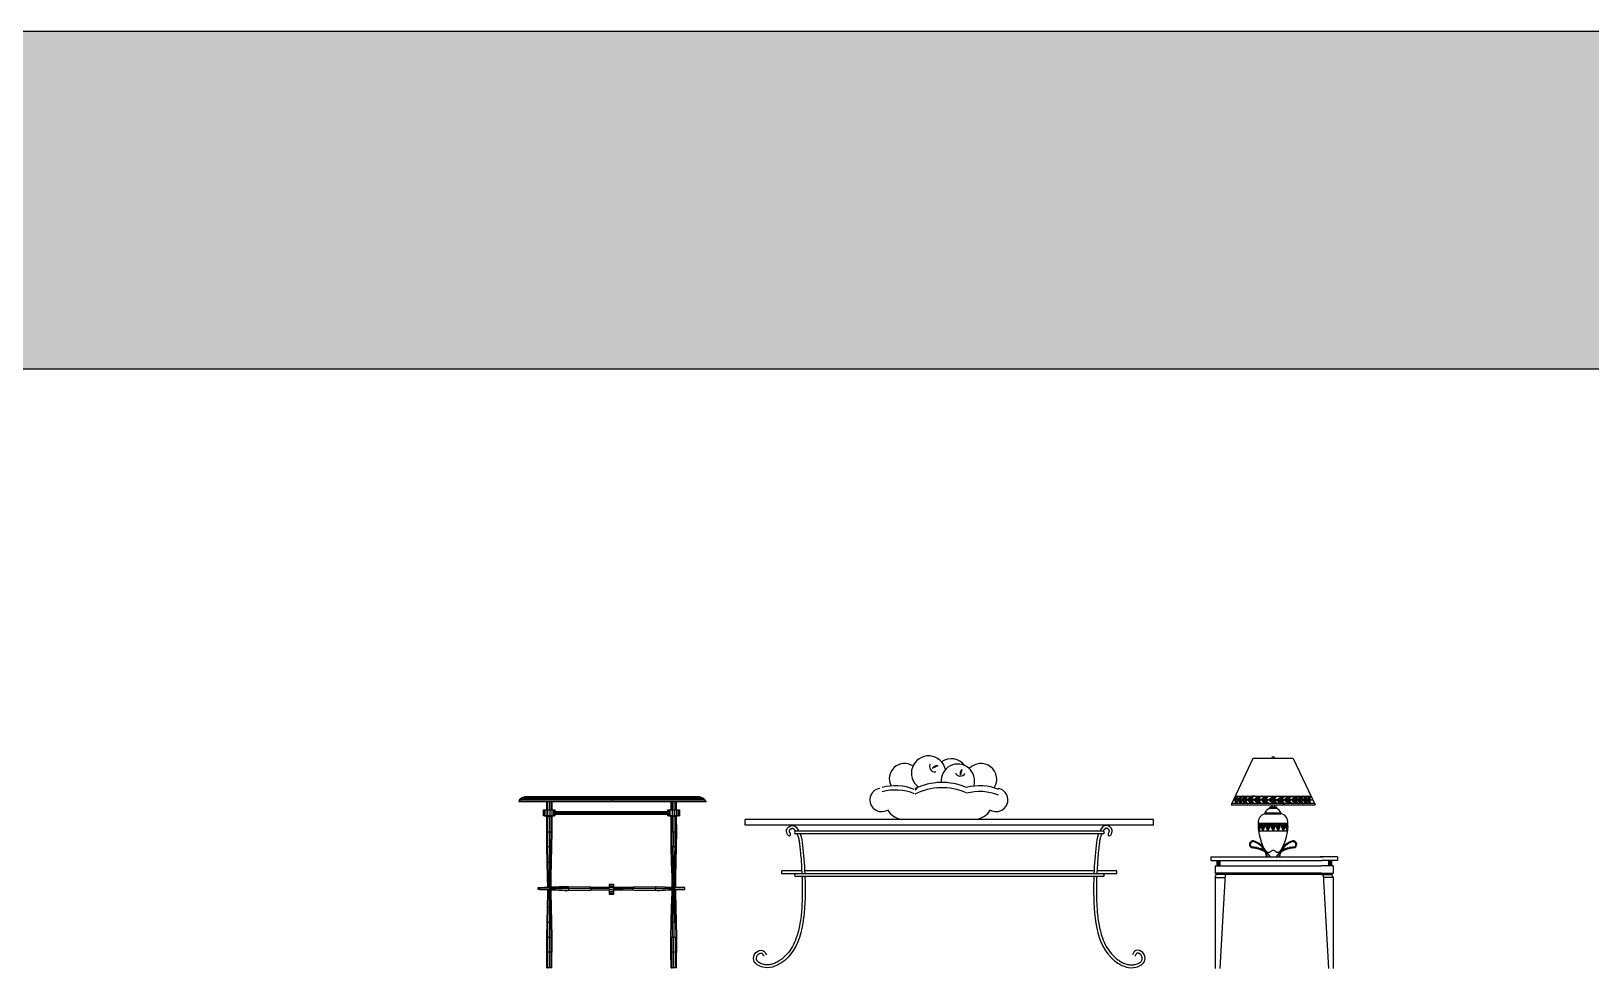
# Model space of a CAD drawing. Header units: millimetres. Extents: x 51491 to 87084, y 5379 to 33460.
# Drawn here: x 74741 to 80211, y 30172 to 33460 of the extents above; entities that cross this region are included whole.
import ezdxf

# ---------------------------------------------------------------- set-up
doc = ezdxf.new("R2010")
doc.units = ezdxf.units.MM
doc.layers.add('www.cad-blocks.net', color=7, linetype='Continuous')
doc.styles.get("Standard").update_dxf_attribs({"font": 'arial.ttf'})

# ---------------------------------------------------------------- blocks, each defined once
blk = doc.blocks.new('A$C54AA597D')
for p, q in [((2575, 736.3), (2498.5, 574.5)), ((2716.1, 736.3), (2575, 736.3)), ((2716.1, 736.3), (2792.6, 574.5)), ((10.4, 599), (23.3, 602.9)), ((23.3, 602.9), (10.4, 599)), ((23.3, 602.9), (327.8, 602.9)), ((23.3, 602.9), (327.8, 602.9)), ((327.8, 602.9), (632.3, 602.9)), ((327.8, 602.9), (632.3, 602.9)), ((327.8, 602.9), (327.8, 599)), ((632.3, 602.9), (645.3, 599)), ((632.3, 602.9), (645.3, 599)), ((2510.4, 591.5), (2521.7, 604.4)), ((2512.7, 604.5), (2778.5, 604.5)), ((2522, 592.1), (2536.5, 604.4)), ((2536.5, 592), (2555.8, 604.3)), ((2555.6, 593), (2578.2, 605.2)), ((2578.5, 592.2), (2604.2, 604.5)), ((2603.6, 592.2), (2629.3, 604.5)), ((2631.4, 591.6), (2659.3, 604.5)), ((2659.4, 591.1), (2685.1, 603.4)), ((2684.3, 592.2), (2710, 604.5)), ((2710.4, 592), (2733, 604.3)), ((2731.5, 592), (2750.9, 604.3)), ((2751.2, 592.3), (2765.7, 604.6)), ((2766.3, 591.2), (2777.6, 604.1)), ((1.3, 588.7), (0, 586.1)), ((0, 586.1), (327.8, 586.1)), ((0, 586.1), (1.3, 584.8)), ((1.3, 588.7), (5.2, 593.8)), ((5.2, 593.8), (1.3, 588.7)), ((1.3, 588.7), (327.8, 588.7)), ((5.2, 593.8), (10.4, 599)), ((10.4, 599), (5.2, 593.8)), ((5.2, 593.8), (327.8, 593.8)), ((10.4, 599), (327.8, 599)), ((86.8, 535.5), (86.8, 556.3)), ((86.8, 556.3), (89.4, 556.3)), ((86.8, 556.3), (89.4, 556.3)), ((89.4, 556.3), (89.4, 535.5)), ((89.4, 556.3), (94.6, 556.3)), ((89.4, 556.3), (94.6, 556.3)), ((94.6, 556.3), (94.6, 535.5)), ((94.6, 556.3), (101.1, 556.3)), ((94.6, 556.3), (101.1, 556.3)), ((98.5, 556.3), (98.5, 586.1)), ((101.1, 586.1), (101.1, 556.3)), ((101.1, 556.3), (101.1, 535.5)), ((101.1, 556.3), (108.8, 556.3)), ((101.1, 556.3), (108.8, 556.3)), ((107.5, 586.1), (107.5, 556.3)), ((108.8, 556.3), (108.8, 535.5)), ((108.8, 556.3), (116.6, 556.3)), ((108.8, 556.3), (116.6, 556.3)), ((114, 586.1), (114, 556.3)), ((116.6, 586.1), (116.6, 556.3)), ((116.6, 556.3), (116.6, 535.5)), ((116.6, 556.3), (121.8, 556.3)), ((116.6, 556.3), (121.8, 556.3)), ((121.8, 556.3), (121.8, 535.5)), ((121.8, 556.3), (125.7, 556.3)), ((121.8, 556.3), (125.7, 556.3)), ((125.7, 556.3), (127, 556.3)), ((125.7, 556.3), (127, 556.3)), ((125.7, 556.3), (125.7, 535.5)), ((125.7, 549.8), (523.5, 549.8)), ((127, 556.3), (127, 551.1)), ((127, 551.1), (523.5, 551.1)), ((327.8, 599), (645.3, 599)), ((327.8, 599), (327.8, 593.8)), ((327.8, 593.8), (651.8, 593.8)), ((327.8, 593.8), (327.8, 588.7)), ((327.8, 588.7), (654.3, 588.7)), ((327.8, 588.7), (327.8, 586.1)), ((327.8, 586.1), (656.9, 586.1)), ((523.5, 556.3), (526.1, 556.3)), ((523.5, 556.3), (526.1, 556.3)), ((523.5, 549.8), (523.5, 556.3)), ((526.1, 556.3), (526.1, 535.5)), ((526.1, 556.3), (530, 556.3)), ((526.1, 556.3), (530, 556.3)), ((530, 556.3), (530, 535.5)), ((530, 556.3), (537.7, 556.3)), ((530, 556.3), (537.7, 556.3)), ((535.1, 556.3), (535.1, 584.8)), ((537.7, 584.8), (537.7, 556.3)), ((537.7, 556.3), (537.7, 535.5)), ((537.7, 556.3), (545.5, 556.3)), ((537.7, 556.3), (545.5, 556.3)), ((544.2, 584.8), (544.2, 556.3)), ((545.5, 556.3), (552, 556.3)), ((545.5, 556.3), (552, 556.3)), ((545.5, 556.3), (545.5, 535.5)), ((549.4, 584.8), (549.4, 556.3)), ((552, 584.8), (552, 556.3)), ((552, 556.3), (552, 535.5)), ((552, 556.3), (558.5, 556.3)), ((552, 556.3), (558.5, 556.3)), ((558.5, 556.3), (558.5, 535.5)), ((558.5, 556.3), (562.4, 556.3)), ((558.5, 556.3), (562.4, 556.3)), ((562.4, 556.3), (562.4, 535.5)), ((562.4, 556.3), (563.6, 556.3)), ((562.4, 556.3), (563.6, 556.3)), ((563.6, 556.3), (563.6, 535.5)), ((645.3, 599), (651.8, 593.8)), ((645.3, 599), (651.8, 593.8)), ((651.8, 593.8), (654.3, 588.7)), ((651.8, 593.8), (654.3, 588.7)), ((654.3, 588.7), (656.9, 586.1)), ((654.3, 588.7), (656.9, 586.1)), ((656.9, 586.1), (655.6, 584.8)), ((2498.5, 574.5), (2792.6, 574.5)), ((2500.8, 579.5), (2790.3, 579.5)), ((2509.5, 592), (2784.4, 592)), ((2510.4, 592.3), (2521.7, 579.4)), ((2510.4, 591.9), (2521.7, 591.9)), ((2522.6, 591.5), (2536.5, 579.4)), ((2537, 591.4), (2555.8, 579.3)), ((2556.2, 592.4), (2578.2, 580.2)), ((2579, 591.6), (2604.2, 579.5)), ((2604.2, 591.6), (2629.3, 579.5)), ((2632.1, 591.9), (2659.3, 579.5)), ((2633.7, 566.8), (2657.5, 566.8)), ((2633.7, 566.8), (2633.7, 562.6)), ((2633.7, 562.6), (2657.5, 562.6)), ((2640.6, 574.5), (2640.6, 566.8)), ((2650.6, 574.5), (2650.6, 566.8)), ((2657.5, 566.8), (2657.5, 562.6)), ((2659.9, 590.5), (2685.1, 578.4)), ((2684.9, 591.6), (2710, 579.5)), ((2711, 591.4), (2733, 579.3)), ((2732.1, 591.4), (2750.9, 579.3)), ((2751.8, 591.7), (2765.7, 579.6)), ((2766.3, 592), (2777.6, 579.1)), ((2766.3, 591.6), (2777.6, 591.6)), ((89.4, 535.5), (86.8, 535.5)), ((89.4, 535.5), (86.8, 535.5)), ((94.6, 535.5), (89.4, 535.5)), ((89.4, 535.5), (94.6, 535.5)), ((101.1, 535.5), (94.6, 535.5)), ((94.6, 535.5), (101.1, 535.5)), ((98.5, 532.9), (98.5, 535.5)), ((98.5, 479.8), (98.5, 532.9)), ((98.5, 532.9), (101.1, 532.9)), ((108.8, 535.5), (101.1, 535.5)), ((101.1, 535.5), (108.8, 535.5)), ((101.1, 535.5), (101.1, 532.9)), ((101.1, 532.9), (101.1, 479.8)), ((101.1, 532.9), (107.5, 532.9)), ((107.5, 535.5), (107.5, 532.9)), ((107.5, 532.9), (107.5, 479.8)), ((114, 532.9), (107.5, 532.9)), ((116.6, 535.5), (108.8, 535.5)), ((108.8, 535.5), (116.6, 535.5)), ((114, 535.5), (114, 532.9)), ((114, 532.9), (114, 479.8)), ((116.6, 532.9), (114, 532.9)), ((121.8, 535.5), (116.6, 535.5)), ((116.6, 535.5), (121.8, 535.5)), ((116.6, 535.5), (116.6, 532.9)), ((116.6, 532.9), (116.6, 479.8)), ((125.7, 535.5), (121.8, 535.5)), ((125.7, 535.5), (121.8, 535.5)), ((127, 535.5), (125.7, 535.5)), ((125.7, 535.5), (127, 535.5)), ((524.8, 543.3), (127, 543.3)), ((523.5, 540.7), (127, 540.7)), ((127, 540.7), (127, 535.5)), ((523.5, 535.5), (523.5, 543.3)), ((526.1, 535.5), (523.5, 535.5)), ((526.1, 535.5), (523.5, 535.5)), ((530, 535.5), (526.1, 535.5)), ((526.1, 535.5), (530, 535.5)), ((537.7, 535.5), (530, 535.5)), ((530, 535.5), (537.7, 535.5)), ((535.1, 532.9), (535.1, 535.5)), ((535.1, 479.8), (535.1, 532.9)), ((535.1, 479.8), (535.1, 532.9)), ((535.1, 532.9), (537.7, 532.9)), ((545.5, 535.5), (537.7, 535.5)), ((537.7, 535.5), (545.5, 535.5)), ((537.7, 535.5), (537.7, 532.9)), ((537.7, 532.9), (537.7, 479.8)), ((544.2, 532.9), (537.7, 532.9)), ((544.2, 535.5), (544.2, 532.9)), ((544.2, 532.9), (544.2, 479.8)), ((549.4, 532.9), (544.2, 532.9)), ((552, 535.5), (545.5, 535.5)), ((545.5, 535.5), (552, 535.5)), ((549.4, 535.5), (549.4, 532.9)), ((552, 532.9), (549.4, 532.9)), ((549.4, 532.9), (549.4, 479.8)), ((558.5, 535.5), (552, 535.5)), ((552, 535.5), (558.5, 535.5)), ((552, 535.5), (552, 532.9)), ((552, 532.9), (553.3, 479.8)), ((562.4, 535.5), (558.5, 535.5)), ((562.4, 535.5), (558.5, 535.5)), ((563.6, 535.5), (562.4, 535.5)), ((562.4, 535.5), (563.6, 535.5)), ((2225.9, 522.4), (794.7, 522.4)), ((794.7, 502.4), (794.7, 522.4)), ((2225.9, 502.4), (794.7, 502.4)), ((2225.9, 502.4), (2225.8, 522.4)), ((2593.4, 510.2), (2697.7, 510.2)), ((2604.4, 510.2), (2595.4, 483)), ((2597.8, 510.2), (2595.4, 483)), ((2602.8, 510.2), (2609.6, 483)), ((2618.6, 510.2), (2609.6, 483)), ((2616.5, 546.6), (2673.2, 546.6)), ((2616.5, 546.6), (2616.5, 542.6)), ((2616.5, 542.6), (2673.2, 542.6)), ((2618.6, 510.2), (2627.6, 483)), ((2636.6, 510.2), (2627.6, 483)), ((2636.6, 510.2), (2645.6, 483)), ((2654.6, 510.2), (2645.6, 483)), ((2654.6, 510.2), (2663.6, 483)), ((2672.6, 510.2), (2663.6, 483)), ((2672.6, 510.2), (2681.5, 483)), ((2673.2, 546.6), (2673.2, 542.6)), ((2688.3, 510.2), (2681.5, 483)), ((2686.7, 510.2), (2695.7, 483)), ((2693.4, 510.2), (2695.7, 483)), ((98.5, 426.7), (98.5, 479.8)), ((98.5, 479.8), (101.1, 479.8)), ((101.1, 426.7), (101.1, 479.8)), ((101.1, 479.8), (107.5, 479.8)), ((107.5, 426.7), (107.5, 479.8)), ((107.5, 479.8), (114, 479.8)), ((112.7, 426.7), (114, 479.8)), ((114, 479.8), (116.6, 479.8)), ((116.6, 479.8), (115.3, 426.7)), ((535.1, 479.8), (535.1, 426.7)), ((535.1, 426.7), (535.1, 479.8)), ((535.1, 479.8), (537.7, 479.8)), ((537.7, 426.7), (537.7, 479.8)), ((537.7, 479.8), (544.2, 479.8)), ((544.2, 426.7), (544.2, 479.8)), ((544.2, 479.8), (549.4, 479.8)), ((549.4, 479.8), (553.3, 479.8)), ((549.4, 426.7), (549.4, 479.8)), ((553.3, 479.8), (552, 426.7)), ((2048.9, 482.4), (971.7, 482.4)), ((2048.9, 472.4), (971.7, 472.4)), ((2594.7, 483), (2696.4, 483)), ((101.1, 426.7), (98.5, 426.7)), ((99.8, 373.6), (98.5, 426.7)), ((107.5, 426.7), (101.1, 426.7)), ((101.1, 426.7), (102.4, 373.6)), ((112.7, 426.7), (107.5, 426.7)), ((107.5, 426.7), (107.5, 373.6)), ((112.7, 426.7), (115.3, 426.7)), ((112.7, 426.7), (112.7, 373.6)), ((115.3, 426.7), (114, 373.6)), ((537.7, 426.7), (535.1, 426.7)), ((536.4, 373.6), (535.1, 426.7)), ((544.2, 426.7), (537.7, 426.7)), ((537.7, 426.7), (539, 373.6)), ((549.4, 426.7), (544.2, 426.7)), ((544.2, 426.7), (544.2, 373.6)), ((549.4, 426.7), (548.1, 373.6)), ((549.4, 426.7), (552, 426.7)), ((552, 426.7), (550.7, 373.6)), ((2427.1, 391.3), (2821.2, 391.3)), ((2427.1, 391.3), (2427.1, 379.3)), ((2619.2, 412.9), (2634.9, 392.3)), ((2871.3, 391.3), (2810.1, 391.3)), ((2871.3, 391.3), (2871.3, 379.3)), ((99.8, 373.6), (102.4, 373.6)), ((101.1, 321.7), (99.8, 373.6)), ((102.4, 373.6), (107.5, 373.6)), ((103.7, 321.7), (102.4, 373.6)), ((107.5, 373.6), (112.7, 373.6)), ((107.5, 321.7), (107.5, 373.6)), ((111.4, 321.7), (112.7, 373.6)), ((112.7, 373.6), (114, 373.6)), ((114, 373.6), (112.7, 321.7)), ((536.4, 373.6), (539, 373.6)), ((537.7, 321.7), (536.4, 373.6)), ((539, 373.6), (544.2, 373.6)), ((539, 321.7), (539, 373.6)), ((544.2, 373.6), (548.1, 373.6)), ((544.2, 321.7), (544.2, 373.6)), ((548.1, 321.7), (548.1, 373.6)), ((548.1, 373.6), (550.7, 373.6)), ((550.7, 373.6), (549.4, 321.7)), ((992.5, 342.4), (923, 342.4)), ((923, 332.4), (923, 342.4)), ((2097.6, 332.4), (923, 332.4)), ((2017.8, 342.4), (1002.8, 342.4)), ((2097.6, 342.4), (2028.1, 342.4)), ((2097.6, 332.4), (2097.6, 342.4)), ((2427.1, 379.3), (2816.1, 379.3)), ((2442.6, 360.4), (2815.6, 360.4)), ((2442.6, 360.4), (2442.6, 334.9)), ((2815.6, 334.9), (2442.6, 334.9)), ((2442.6, 334.9), (2446.5, 330.4)), ((2442.6, 319.2), (2446.5, 330.4)), ((2815.6, 330.4), (2446.5, 330.4)), ((2448.5, 379.3), (2448.5, 360.4)), ((2450, 379.3), (2450, 360.4)), ((2453.4, 379.3), (2453.4, 360.4)), ((2456.9, 379.3), (2456.9, 360.4)), ((2477.1, 330.4), (2458.3, 0)), ((2458.5, 379.3), (2458.5, 360.4)), ((2871.3, 379.3), (2815.2, 379.3)), ((2855.9, 360.4), (2815.7, 360.4)), ((2815.7, 334.9), (2855.9, 334.9)), ((2815.7, 330.4), (2852, 330.4)), ((2821.4, 330.4), (2840.1, 0)), ((2839.9, 379.3), (2839.9, 360.4)), ((2841.5, 379.3), (2841.5, 360.4)), ((2845.1, 379.3), (2845.1, 360.4)), ((2848.4, 379.3), (2848.4, 360.4)), ((2849.9, 379.3), (2849.9, 360.4)), ((2855.9, 334.9), (2852, 330.4)), ((2855.9, 319.2), (2852, 330.4)), ((2855.9, 360.4), (2855.9, 334.9)), ((68.7, 280.3), (68.7, 284.2)), ((68.7, 284.2), (80.3, 284.2)), ((73.9, 280.3), (68.7, 280.3)), ((68.7, 277.7), (68.7, 280.3)), ((102.4, 275.1), (68.7, 277.7)), ((73.9, 284.2), (73.9, 280.3)), ((73.9, 284.2), (90.7, 284.2)), ((73.9, 277.7), (73.9, 280.3)), ((73.9, 277.7), (102.4, 277.7)), ((90.7, 277.7), (73.9, 277.7)), ((107.5, 284.2), (90.7, 284.2)), ((90.7, 284.2), (107.5, 284.2)), ((107.5, 275.1), (90.7, 277.7)), ((107.5, 277.7), (90.7, 277.7)), ((103.7, 321.7), (101.1, 321.7)), ((102.4, 284.2), (101.1, 321.7)), ((102.4, 267.3), (102.4, 277.7)), ((107.5, 321.7), (103.7, 321.7)), ((103.7, 321.7), (103.7, 284.2)), ((103.7, 277.7), (103.7, 267.3)), ((111.4, 321.7), (107.5, 321.7)), ((107.5, 321.7), (107.5, 284.2)), ((107.5, 284.2), (174.9, 286.8)), ((107.5, 284.2), (107.5, 280.3)), ((107.5, 280.3), (107.5, 277.7)), ((176.2, 280.3), (107.5, 280.3)), ((174.9, 273.8), (107.5, 277.7)), ((107.5, 275.1), (107.5, 267.3)), ((111.4, 321.7), (112.7, 321.7)), ((111.4, 321.7), (111.4, 284.2)), ((111.4, 275.1), (111.4, 267.3)), ((112.7, 321.7), (112.7, 284.2)), ((169.7, 288), (112.7, 285.5)), ((112.7, 275.1), (112.7, 267.3)), ((169.7, 272.5), (112.7, 275.1)), ((145.1, 286.8), (165.9, 288)), ((165.9, 288), (168.4, 288)), ((174.9, 286.8), (169.7, 288)), ((169.7, 288), (248.8, 286.8)), ((174.9, 273.8), (169.7, 272.5)), ((248.8, 273.8), (169.7, 272.5)), ((176.2, 280.3), (174.9, 286.8)), ((252.7, 285.5), (174.9, 286.8)), ((174.9, 273.8), (176.2, 280.3)), ((252.7, 275.1), (174.9, 273.8)), ((255.3, 280.3), (176.2, 280.3)), ((252.7, 285.5), (248.8, 286.8)), ((248.8, 286.8), (318.8, 285.5)), ((248.8, 273.8), (252.7, 275.1)), ((318.8, 275.1), (248.8, 273.8)), ((255.3, 280.3), (252.7, 285.5)), ((318.8, 284.2), (252.7, 285.5)), ((252.7, 275.1), (255.3, 280.3)), ((318.8, 275.1), (252.7, 275.1)), ((318.8, 280.3), (255.3, 280.3)), ((318.8, 295.8), (333, 295.8)), ((318.8, 294.5), (318.8, 295.8)), ((318.8, 294.5), (318.8, 295.8)), ((318.8, 294.5), (318.8, 289.3)), ((318.8, 289.3), (318.8, 294.5)), ((333, 294.5), (318.8, 294.5)), ((318.8, 289.3), (318.8, 285.5)), ((318.8, 285.5), (318.8, 289.3)), ((333, 289.3), (318.8, 289.3)), ((333, 284.2), (318.8, 284.2)), ((333, 277.7), (318.8, 277.7)), ((318.8, 269.9), (318.8, 277.7)), ((318.8, 269.9), (318.8, 277.7)), ((333, 295.8), (333, 294.5)), ((333, 295.8), (333, 294.5)), ((333, 294.5), (333, 289.3)), ((333, 294.5), (333, 289.3)), ((333, 289.3), (333, 284.2)), ((333, 289.3), (333, 284.2)), ((333, 285.5), (405.6, 286.8)), ((401.7, 285.5), (333, 284.2)), ((333, 284.2), (333, 280.3)), ((333, 284.2), (333, 280.3)), ((400.4, 280.3), (333, 280.3)), ((333, 280.3), (333, 277.7)), ((333, 280.3), (333, 277.7)), ((401.7, 275.1), (333, 277.7)), ((333, 277.7), (333, 269.9)), ((333, 277.7), (333, 269.9)), ((405.6, 273.8), (333, 275.1)), ((333, 273.8), (333, 275.1)), ((333, 273.8), (333, 275.1)), ((333, 272.5), (333, 273.8)), ((333, 273.8), (333, 272.5)), ((400.4, 280.3), (401.7, 285.5)), ((401.7, 275.1), (400.4, 280.3)), ((479.4, 280.3), (400.4, 280.3)), ((401.7, 285.5), (405.6, 286.8)), ((480.7, 286.8), (401.7, 285.5)), ((405.6, 273.8), (401.7, 275.1)), ((480.7, 273.8), (401.7, 275.1)), ((405.6, 286.8), (485.9, 288)), ((485.9, 272.5), (405.6, 273.8)), ((479.4, 280.3), (480.7, 286.8)), ((480.7, 273.8), (479.4, 280.3)), ((548.1, 280.3), (479.4, 280.3)), ((480.7, 286.8), (485.9, 288)), ((548.1, 284.2), (480.7, 286.8)), ((548.1, 277.7), (480.7, 273.8)), ((485.9, 272.5), (480.7, 273.8)), ((485.9, 288), (487.2, 288)), ((485.9, 288), (537.7, 285.5)), ((537.7, 275.1), (485.9, 272.5)), ((539, 321.7), (537.7, 321.7)), ((537.7, 285.5), (537.7, 321.7)), ((537.7, 267.3), (537.7, 277.7)), ((544.2, 321.7), (539, 321.7)), ((539, 321.7), (540.3, 285.5)), ((540.3, 277.7), (540.3, 267.3)), ((548.1, 321.7), (544.2, 321.7)), ((544.2, 321.7), (544.2, 285.5)), ((544.2, 277.7), (544.2, 267.3)), ((546.8, 277.7), (546.8, 267.3)), ((548.1, 321.7), (549.4, 321.7)), ((548.1, 321.7), (548.1, 285.5)), ((548.1, 285.5), (564.9, 284.2)), ((548.1, 280.3), (548.1, 284.2)), ((548.1, 284.2), (564.9, 284.2)), ((548.1, 277.7), (548.1, 280.3)), ((548.1, 277.7), (564.9, 277.7)), ((549.4, 321.7), (549.4, 284.2)), ((583.1, 284.2), (549.4, 285.5)), ((549.4, 284.2), (581.8, 284.2)), ((564.9, 277.7), (549.4, 275.1)), ((549.4, 275.1), (549.4, 267.3)), ((581.8, 284.2), (564.9, 284.2)), ((564.9, 277.7), (581.8, 277.7)), ((583.1, 277.7), (580.5, 277.7)), ((581.8, 284.2), (581.8, 280.3)), ((583.1, 280.3), (581.8, 280.3)), ((581.8, 280.3), (581.8, 277.7)), ((583.1, 280.3), (583.1, 284.2)), ((583.1, 277.7), (583.1, 280.3)), ((2048.9, 322.4), (971.7, 322.4)), ((2442.6, 319.2), (2442.6, 0)), ((2442.6, 319.2), (2474.8, 319.2)), ((2855.9, 319.2), (2823.7, 319.2)), ((2855.9, 319.2), (2855.9, 0)), ((101.1, 215.5), (102.4, 267.3)), ((102.4, 267.3), (103.7, 267.3)), ((103.7, 267.3), (102.4, 215.5)), ((103.7, 267.3), (107.5, 267.3)), ((111.4, 267.3), (107.5, 267.3)), ((107.5, 267.3), (107.5, 215.5)), ((112.7, 267.3), (111.4, 267.3)), ((111.4, 267.3), (111.4, 215.5)), ((112.7, 267.3), (114, 215.5)), ((164.6, 272.5), (165.9, 272.5)), ((168.4, 272.5), (165.9, 272.5)), ((318.8, 269.9), (318.8, 264.7)), ((318.8, 264.7), (318.8, 269.9)), ((333, 269.9), (318.8, 269.9)), ((318.8, 262.1), (318.8, 264.7)), ((318.8, 262.1), (318.8, 264.7)), ((333, 264.7), (318.8, 264.7)), ((318.8, 262.1), (318.8, 259.5)), ((318.8, 259.5), (318.8, 262.1)), ((333, 262.1), (318.8, 262.1)), ((333, 259.5), (318.8, 259.5)), ((333, 272.5), (333, 271.2)), ((333, 271.2), (333, 272.5)), ((333, 271.2), (333, 272.5)), ((333, 272.5), (333, 271.2)), ((333, 271.2), (333, 269.9)), ((333, 269.9), (333, 271.2)), ((333, 271.2), (333, 269.9)), ((333, 269.9), (333, 271.2)), ((333, 269.9), (333, 264.7)), ((333, 269.9), (333, 264.7)), ((333, 266), (333, 269.9)), ((333, 266), (333, 269.9)), ((333, 262.1), (333, 266)), ((333, 266), (333, 262.1)), ((333, 264.7), (333, 262.1)), ((333, 264.7), (333, 262.1)), ((333, 259.5), (333, 262.1)), ((333, 262.1), (333, 259.5)), ((333, 262.1), (333, 259.5)), ((333, 262.1), (333, 259.5)), ((487.2, 272.5), (485.9, 272.5)), ((493.7, 272.5), (487.2, 272.5)), ((536.4, 215.5), (537.7, 267.3)), ((537.7, 267.3), (540.3, 267.3)), ((540.3, 267.3), (539, 215.5)), ((540.3, 267.3), (544.2, 267.3)), ((546.8, 267.3), (544.2, 267.3)), ((544.2, 267.3), (544.2, 215.5)), ((549.4, 267.3), (546.8, 267.3)), ((546.8, 267.3), (548.1, 215.5)), ((549.4, 267.3), (550.7, 215.5)), ((99.8, 162.4), (101.1, 215.5)), ((101.1, 215.5), (102.4, 215.5)), ((102.4, 215.5), (101.1, 162.4)), ((102.4, 215.5), (107.5, 215.5)), ((107.5, 215.5), (111.4, 215.5)), ((107.5, 215.5), (107.5, 162.4)), ((114, 215.5), (111.4, 215.5)), ((112.7, 162.4), (111.4, 215.5)), ((114, 215.5), (115.3, 162.4)), ((535.1, 162.4), (536.4, 215.5)), ((536.4, 215.5), (539, 215.5)), ((539, 215.5), (537.7, 162.4)), ((539, 215.5), (544.2, 215.5)), ((544.2, 215.5), (548.1, 215.5)), ((544.2, 215.5), (544.2, 162.4)), ((549.4, 162.4), (548.1, 215.5)), ((550.7, 215.5), (548.1, 215.5)), ((550.7, 215.5), (552, 162.4)), ((98.5, 110.5), (99.8, 162.4)), ((98.5, 57.4), (98.5, 110.5)), ((98.5, 110.5), (101.1, 110.5)), ((99.8, 162.4), (101.1, 162.4)), ((101.1, 162.4), (107.5, 162.4)), ((101.1, 162.4), (101.1, 110.5)), ((101.1, 57.4), (101.1, 110.5)), ((101.1, 110.5), (107.5, 110.5)), ((112.7, 162.4), (107.5, 162.4)), ((107.5, 162.4), (107.5, 110.5)), ((107.5, 57.4), (107.5, 110.5)), ((107.5, 110.5), (114, 110.5)), ((115.3, 162.4), (112.7, 162.4)), ((112.7, 162.4), (114, 110.5)), ((114, 57.4), (114, 110.5)), ((114, 110.5), (116.6, 110.5)), ((115.3, 162.4), (116.6, 110.5)), ((116.6, 110.5), (116.6, 57.4)), ((533.8, 110.5), (535.1, 162.4)), ((533.8, 57.4), (533.8, 110.5)), ((533.8, 110.5), (537.7, 110.5)), ((535.1, 162.4), (537.7, 162.4)), ((537.7, 162.4), (544.2, 162.4)), ((537.7, 162.4), (537.7, 110.5)), ((537.7, 57.4), (537.7, 110.5)), ((537.7, 110.5), (544.2, 110.5)), ((549.4, 162.4), (544.2, 162.4)), ((544.2, 162.4), (544.2, 110.5)), ((544.2, 57.4), (544.2, 110.5)), ((544.2, 110.5), (550.7, 110.5)), ((549.4, 162.4), (550.7, 110.5)), ((552, 162.4), (549.4, 162.4)), ((550.7, 57.4), (550.7, 110.5)), ((550.7, 110.5), (553.3, 110.5)), ((552, 162.4), (553.3, 110.5)), ((553.3, 110.5), (553.3, 57.4)), ((101.1, 57.4), (98.5, 57.4)), ((98.5, 3), (98.5, 57.4)), ((107.5, 57.4), (101.1, 57.4)), ((101.1, 3), (101.1, 57.4)), ((114, 57.4), (107.5, 57.4)), ((107.5, 3), (107.5, 57.4)), ((114, 57.4), (116.6, 57.4)), ((114, 3), (114, 57.4)), ((116.6, 3), (116.6, 57.4)), ((537.7, 57.4), (533.8, 57.4)), ((535.1, 3), (533.8, 57.4)), ((544.2, 57.4), (537.7, 57.4)), ((537.7, 3), (537.7, 57.4)), ((544.2, 3), (544.2, 57.4)), ((550.7, 57.4), (544.2, 57.4)), ((550.7, 57.4), (553.3, 57.4)), ((550.7, 3), (550.7, 57.4)), ((553.3, 3), (553.3, 57.4)), ((101.1, 3), (98.5, 3)), ((98.5, 3), (101.1, 3)), ((107.5, 3), (101.1, 3)), ((107.5, 3), (101.1, 3)), ((114, 3), (107.5, 3)), ((114, 3), (107.5, 3)), ((116.6, 3), (114, 3)), ((116.6, 3), (114, 3)), ((537.7, 3), (535.1, 3)), ((535.1, 3), (537.7, 3)), ((544.2, 3), (537.7, 3)), ((544.2, 3), (537.7, 3)), ((550.7, 3), (544.2, 3)), ((550.7, 3), (544.2, 3)), ((553.3, 3), (550.7, 3)), ((553.3, 3), (550.7, 3))]:
    blk.add_line(p, q)
for centre, radius, start, end in [((1353.4, 665.2), 53.8, 57.3689, 207.4249), ((1437.5, 685.3), 60.5, 12.2539, 234.4051), ((1459.3, 708.9), 18.8, 153.4703, 280.3072), ((1471.4, 684.8), 26.9, 96.9657, 141.308), ((1475.4, 712.8), 7.32, 189.9476, 207.1637), ((1540, 658.5), 58.8, 341.5395, 185.6865), ((1516.5, 675.3), 60.5, 37.2509, 123.8825), ((1620.7, 663.5), 55.5, 327.3992, 136.8756), ((2645.9, 736.7), 5.96, 355.9837, 184.0163), ((1478.6, 666), 44.6, 102.6852, 125.7672), ((1548.7, 694), 18.8, 203.2077, 330.0447), ((1574.9, 682.8), 26.9, 146.7032, 191.0454), ((1593.9, 676.2), 44.6, 152.4226, 175.5047), ((1272.4, 591.3), 40.8, 98.973, 300.1978), ((1320.7, 462.6), 178.5, 68.1644, 105.0075), ((1320.7, 447.5), 178.5, 68.1644, 105.0075), ((1484.5, 439.6), 213.1, 66.4051, 116.7121), ((1484.5, 421.1), 213.1, 66.4051, 116.7121), ((1353.4, 665.2), 53.8, 314.2005, 329.603), ((1616.5, 462.6), 178.5, 68.1644, 105.0075), ((1616.5, 442.4), 178.5, 68.1644, 105.0075), ((1674.8, 591.3), 40.8, 239.8022, 81.027), ((2508.5, 604.6), 13.2, 278.0762, 359.1128), ((2523.6, 591.3), 13.2, 98.0762, 179.1128), ((2520.5, 608.4), 16.5, 274.3192, 346.1114), ((2538.1, 587.4), 17, 91.1326, 164.6892), ((2535.3, 614.9), 23.1, 272.3288, 332.6738), ((2557.1, 580.7), 23.6, 89.8433, 151.9542), ((2579.2, 576.4), 28.8, 89.4425, 145.495), ((2554.6, 621.2), 28.5, 271.6186, 325.8966), ((2577.5, 626.6), 34.6, 271.1566, 320.3098), ((2605, 569.7), 34.8, 89.219, 140.1417), ((2602.7, 626.6), 34.6, 271.1566, 320.3098), ((2630.1, 569.7), 34.8, 89.219, 140.1417), ((2629.9, 632.7), 40.7, 270.8764, 316.1454), ((2659.9, 563.8), 40.7, 89.109, 136.1308), ((2658.4, 625.5), 34.6, 271.1566, 320.3098), ((2685.9, 568.6), 34.8, 89.219, 140.1417), ((2683.4, 626.6), 34.6, 271.1566, 320.3098), ((2710.8, 569.7), 34.8, 89.219, 140.1417), ((2709.4, 620.3), 28.5, 271.6186, 325.8966), ((2734, 575.5), 28.8, 89.4425, 145.495), ((2730.3, 614.9), 23.1, 272.3288, 332.6738), ((2752.1, 580.7), 23.6, 89.8433, 151.9542), ((2749.7, 608.5), 16.5, 274.3192, 346.1114), ((2767.3, 587.6), 17, 91.1326, 164.6892), ((2764.4, 604.3), 13.2, 278.0762, 359.1128), ((2779.5, 591), 13.2, 98.0762, 179.1128), ((1359.6, 600.7), 80.2, 213.7857, 257.0693), ((1587.6, 600.7), 80.2, 282.9307, 326.2143), ((2516.1, 587.3), 7.1, 36.9516, 143.0484), ((2508.5, 579.2), 13.2, 0.8872, 81.9238), ((2523.6, 592.5), 13.2, 180.8872, 261.9238), ((2516.1, 596.5), 7.1, 216.9516, 323.0484), ((2529.8, 584), 11.3, 44.5319, 135.4681), ((2538.1, 596.4), 17, 195.3108, 268.8674), ((2520.5, 575.4), 16.5, 13.8886, 85.6808), ((2529.8, 599.8), 11.3, 224.5319, 315.4681), ((2546.7, 577.2), 17.9, 54.3042, 125.6958), ((2535.3, 568.6), 23.1, 27.3262, 87.6712), ((2546.7, 606.3), 17.9, 234.3042, 305.6958), ((2557.1, 602.9), 23.6, 208.0458, 270.1567), ((2567.4, 572.9), 23.2, 58.7466, 121.2534), ((2579.2, 609.1), 28.8, 214.505, 270.5575), ((2554.6, 564.3), 28.5, 34.1034, 88.3814), ((2567.4, 612.5), 23.2, 238.7466, 301.2534), ((2591.8, 566.2), 29.2, 62.2252, 117.7748), ((2605, 614.3), 34.8, 219.8583, 270.781), ((2577.5, 557.4), 34.6, 39.6902, 88.8434), ((2591.8, 617.8), 29.2, 242.2252, 297.7748), ((2617, 566.2), 29.2, 62.2252, 117.7748), ((2617, 617.8), 29.2, 242.2252, 297.7748), ((2602.7, 557.4), 34.6, 39.6902, 88.8434), ((2630.1, 614.3), 34.8, 219.8583, 270.781), ((2654.3, 523.3), 44.4, 117.7477, 148.4234), ((2645.6, 560.2), 35.1, 64.7289, 115.2711), ((2629.9, 551.3), 40.7, 43.8546, 89.1236), ((2659.9, 620.2), 40.7, 223.8692, 270.891), ((2645.6, 623.8), 35.1, 244.7289, 295.2711), ((2637.4, 527.2), 40.7, 28.418, 60.4632), ((2672.7, 565.1), 29.2, 62.2252, 117.7748), ((2685.9, 613.2), 34.8, 219.8583, 270.781), ((2658.4, 556.3), 34.6, 39.6902, 88.8434), ((2672.7, 616.7), 29.2, 242.2252, 297.7748), ((2697.6, 566.2), 29.2, 62.2252, 117.7748), ((2697.6, 617.8), 29.2, 242.2252, 297.7748), ((2683.4, 557.4), 34.6, 39.6902, 88.8434), ((2710.8, 614.3), 34.8, 219.8583, 270.781), ((2722.2, 572), 23.2, 58.7466, 121.2534), ((2734, 608.1), 28.8, 214.505, 270.5575), ((2709.4, 563.3), 28.5, 34.1034, 88.3814), ((2722.2, 611.6), 23.2, 238.7466, 301.2534), ((2741.7, 577.2), 17.9, 54.3042, 125.6958), ((2752.1, 602.9), 23.6, 208.0458, 270.1567), ((2730.3, 568.6), 23.1, 27.3262, 87.6712), ((2741.7, 606.3), 17.9, 234.3042, 305.6958), ((2759, 584.2), 11.3, 44.5319, 135.4681), ((2759, 599.9), 11.3, 224.5319, 315.4681), ((2749.7, 575.6), 16.5, 13.8886, 85.6808), ((2767.3, 596.5), 17, 195.3108, 268.8674), ((2771.9, 587), 7.1, 36.9516, 143.0484), ((2764.4, 578.9), 13.2, 0.8872, 81.9238), ((2779.5, 592.2), 13.2, 180.8872, 261.9238), ((2771.9, 596.2), 7.1, 216.9516, 323.0484), ((2635.2, 496.6), 42.1, 161.1371, 198.8629), ((2624.6, 512.5), 31.2, 104.9792, 184.25), ((2773, 504.9), 179.6, 178.316, 212.5745), ((2650.2, 491.9), 55.6, 160.8249, 189.2895), ((2634.4, 485.2), 39, 140.1578, 183.2507), ((2543.5, 515.2), 61.1, 328.1345, 355.2739), ((2555.6, 496.6), 42.1, 341.1371, 18.8629), ((2563.9, 499.4), 35.6, 332.4747, 17.6398), ((2661.3, 510.2), 58.5, 180.0203, 207.7628), ((2572.5, 488.2), 37.4, 351.8733, 35.9098), ((2649.4, 496.6), 42.1, 161.1371, 198.8629), ((2648.5, 485.2), 39, 140.1578, 183.2507), ((2557.7, 515.2), 61.1, 328.1345, 355.2739), ((2569.7, 496.6), 42.1, 341.1371, 18.8629), ((2679.4, 515.2), 61.1, 184.7261, 211.8655), ((2588.6, 485.2), 39, 356.7493, 39.8422), ((2667.4, 496.6), 42.1, 161.1371, 198.8629), ((2666.5, 485.2), 39, 140.1578, 183.2507), ((2587.7, 496.6), 42.1, 341.1371, 18.8629), ((2575.7, 515.2), 61.1, 328.1345, 355.2739), ((2606.6, 485.2), 39, 356.7493, 39.8422), ((2697.4, 515.2), 61.1, 184.7261, 211.8655), ((2685.4, 496.6), 42.1, 161.1371, 198.8629), ((2684.5, 485.2), 39, 140.1578, 183.2507), ((2593.7, 515.2), 61.1, 328.1345, 355.2739), ((2605.7, 496.6), 42.1, 341.1371, 18.8629), ((2715.4, 515.2), 61.1, 184.7261, 211.8655), ((2624.6, 485.2), 39, 356.7493, 39.8422), ((2518.1, 504.9), 179.6, 320.7497, 1.684), ((2703.4, 496.6), 42.1, 161.1371, 198.8629), ((2702.5, 485.2), 39, 140.1578, 183.2507), ((2623.7, 496.6), 42.1, 341.1371, 18.8629), ((2611.7, 515.2), 61.1, 328.1345, 355.2739), ((2642.6, 485.2), 39, 356.7493, 39.8422), ((2733.4, 515.2), 61.1, 184.7261, 211.8655), ((2666.5, 512.5), 31.2, 355.75, 77.7044), ((2721.4, 496.6), 42.1, 161.1371, 198.8629), ((2718.6, 488.2), 37.4, 144.0902, 188.1267), ((2641.7, 496.6), 42.1, 341.1371, 18.8629), ((2629.8, 510.2), 58.5, 332.2372, 359.9797), ((2656.8, 485.2), 39, 356.7493, 39.8422), ((2747.6, 515.2), 61.1, 184.7261, 211.8655), ((2727.3, 499.4), 35.6, 162.3602, 207.5253), ((2640.9, 491.9), 55.6, 350.7105, 19.1751), ((2735.5, 496.6), 42.1, 161.1371, 198.8629), ((2655.9, 496.6), 42.1, 341.1371, 18.8629), ((948.6, 470.4), 5, 207.2804, 27.2809), ((971.7, 477.4), 5, 90, 270), ((2048.9, 477.4), 5, 270, 90), ((2072, 470.4), 5, 152.7191, 332.7196), ((2575.6, 435.2), 12.8, 71.0917, 252.5943), ((2575.6, 435.2), 9.85, 71.0917, 252.5943), ((2557.4, 381.4), 66.6, 9.8078, 71.2733), ((2557.4, 381.4), 69.6, 9.284, 71.2733), ((2733.7, 381.4), 69.6, 108.7267, 172.1581), ((2733.7, 381.4), 66.6, 108.7267, 171.9375), ((2715.5, 435.2), 12.8, 287.4057, 108.9083), ((2715.5, 435.2), 9.85, 287.4057, 108.9083), ((2566.2, 323.8), 99.2, 58.2317, 86.758), ((2566.2, 323.8), 102.2, 60.8142, 86.758), ((2572.8, 440.2), 14.4, 266.9782, 296.0878), ((2567.5, 428.9), 11.8, 341.9628, 351.5805), ((2580.5, 439.5), 14.4, 266.9782, 296.0878), ((2575.2, 428.3), 11.8, 339.2707, 351.5805), ((2589.7, 437.7), 14.4, 266.9782, 296.0878), ((2584.4, 426.5), 11.8, 336.594, 351.5805), ((2598.3, 435.5), 14.4, 266.9782, 296.0878), ((2593, 424.3), 11.8, 333.2348, 351.5805), ((2630, 422.3), 14.3, 220.9599, 301.0256), ((2646.3, 402.5), 11.7, 40.1174, 139.8826), ((2662.6, 422.3), 14.3, 238.9744, 306.4038), ((2725, 323.8), 99.2, 93.242, 121.7683), ((2725, 323.8), 102.2, 93.242, 119.1858), ((2692.8, 435.5), 14.4, 243.9122, 273.0218), ((2698.1, 424.3), 11.8, 188.4195, 206.7652), ((2701.4, 437.7), 14.4, 243.9122, 273.0218), ((2706.7, 426.5), 11.8, 188.4195, 203.406), ((2710.6, 439.5), 14.4, 243.9122, 273.0218), ((2715.9, 428.3), 11.8, 188.4195, 200.7293), ((2718.3, 440.2), 14.4, 243.9122, 273.0218), ((2723.6, 428.9), 11.8, 188.4195, 198.0372), ((971.7, 327.4), 5, 90, 270), ((2048.9, 327.4), 5, 270, 90)]:
    blk.add_arc(centre, radius, start, end)
for points, knots in [([(944.2, 468.1), (941.2, 473.9), (933.8, 488.3), (963.2, 510.9), (977.2, 492.3), (982.3, 482.4)], [0, 0, 0, 0, 17.762876, 44.536446, 74.102165, 74.102165, 74.102165, 74.102165]), ([(2076.4, 468.1), (2079.4, 473.9), (2086.8, 488.3), (2057.4, 510.9), (2043.4, 492.3), (2038.2, 482.4)], [0, 0, 0, 0, 17.762876, 44.536446, 74.102165, 74.102165, 74.102165, 74.102165]), ([(953, 472.7), (952.8, 473.3), (952.5, 473.8), (951.7, 475.4), (951.2, 476.3), (950.4, 478.1), (950, 479), (949.5, 480.4), (949.3, 481.1), (949.1, 482.1), (949.1, 482.4), (949.1, 483), (949.1, 483.2), (949.1, 483.4), (949.1, 483.4), (949.1, 483.6), (949.2, 483.6), (949.2, 483.8), (949.3, 484), (949.5, 484.5), (949.7, 485), (950.4, 486), (950.9, 486.6), (951.9, 487.7), (952.5, 488.2), (953.7, 489.3), (954.4, 489.7), (955.8, 490.6), (956.5, 490.9), (957.8, 491.5), (958.4, 491.6), (959.4, 491.9), (959.8, 491.9), (960.3, 491.9), (960.4, 491.9), (960.6, 491.9), (960.7, 491.9), (961, 491.9), (961.3, 491.8), (961.8, 491.7), (962, 491.6), (962.8, 491.3), (963.3, 491), (964.4, 490.2), (965, 489.7), (966.2, 488.5), (966.9, 487.8), (968.6, 485.7), (969.8, 484.1), (970.9, 482.4)], [0, 0, 0, 0, 1.693031, 1.693031, 5.079093, 5.079093, 8.465155, 8.465155, 11.851218, 11.851218, 14.648695, 14.648695, 17.446173, 17.446173, 18.251111, 18.251111, 19.056049, 19.056049, 20.665925, 20.665925, 24.079366, 24.079366, 27.492807, 27.492807, 30.906248, 30.906248, 34.319689, 34.319689, 37.73313, 37.73313, 41.14657, 41.14657, 43.994288, 43.994288, 45.217045, 45.217045, 46.439802, 46.439802, 48.885316, 48.885316, 51.33083, 51.33083, 55.014632, 55.014632, 58.698434, 58.698434, 62.382236, 62.382236, 68.79468, 68.79468, 68.79468, 68.79468]), ([(976.1, 472.4), (976.7, 471), (977.3, 469.5), (979.1, 464.7), (980.2, 461.4), (982.2, 453.3), (983.1, 448.6), (984.2, 441.3), (984.5, 438.8), (985, 434.7), (985.2, 433), (985.5, 430), (985.7, 428.7), (986, 426.1), (986.1, 424.7), (986.5, 420.8), (986.8, 418.1), (987.6, 410.2), (988.1, 404.9), (989.6, 389), (990.5, 378.3), (991.9, 350.9), (992.5, 341.3), (993, 332.4)], [80.106527, 80.106527, 80.106527, 80.106527, 85.034967, 85.034967, 96.436174, 96.436174, 112.289754, 112.289754, 120.28448, 120.28448, 125.610609, 125.610609, 129.766341, 129.766341, 133.922073, 133.922073, 142.233538, 142.233538, 158.856467, 158.856467, 192.102325, 192.102325, 223.182043, 223.182043, 223.182043, 223.182043]), ([(986.9, 472.4), (992.3, 458.5), (997.9, 412.8), (1001.7, 366.5), (1003.2, 332.4)], [84.188814, 84.188814, 84.188814, 84.188814, 126.557448, 228.12289, 228.12289, 228.12289, 228.12289]), ([(2033.7, 472.4), (2028.3, 458.5), (2022.7, 412.8), (2018.8, 366.5), (2017.3, 332.4)], [84.188814, 84.188814, 84.188814, 84.188814, 126.557448, 228.12289, 228.12289, 228.12289, 228.12289]), ([(2044.5, 472.4), (2043.9, 471), (2043.3, 469.5), (2041.5, 464.7), (2040.4, 461.4), (2038.3, 453.3), (2037.5, 448.6), (2036.4, 441.3), (2036.1, 438.8), (2035.6, 434.7), (2035.4, 433), (2035, 430), (2034.9, 428.7), (2034.6, 426.1), (2034.5, 424.7), (2034, 420.8), (2033.8, 418.1), (2033, 410.2), (2032.4, 404.9), (2031, 389), (2030.1, 378.3), (2028.6, 350.9), (2028, 341.3), (2027.6, 332.4)], [80.106527, 80.106527, 80.106527, 80.106527, 85.034967, 85.034967, 96.436174, 96.436174, 112.289754, 112.289754, 120.28448, 120.28448, 125.610609, 125.610609, 129.766341, 129.766341, 133.922073, 133.922073, 142.233538, 142.233538, 158.856467, 158.856467, 192.102325, 192.102325, 223.182043, 223.182043, 223.182043, 223.182043]), ([(2067.5, 472.7), (2067.8, 473.3), (2068.1, 473.8), (2068.9, 475.4), (2069.4, 476.3), (2070.2, 478.1), (2070.5, 479), (2071.1, 480.4), (2071.3, 481.1), (2071.5, 482.1), (2071.5, 482.4), (2071.5, 483), (2071.5, 483.2), (2071.5, 483.4), (2071.5, 483.4), (2071.4, 483.6), (2071.4, 483.6), (2071.4, 483.8), (2071.3, 484), (2071.1, 484.5), (2070.8, 485), (2070.2, 486), (2069.7, 486.6), (2068.7, 487.7), (2068.1, 488.2), (2066.9, 489.3), (2066.2, 489.7), (2064.8, 490.6), (2064.1, 490.9), (2062.8, 491.5), (2062.2, 491.6), (2061.2, 491.9), (2060.8, 491.9), (2060.3, 491.9), (2060.2, 491.9), (2060, 491.9), (2059.9, 491.9), (2059.5, 491.9), (2059.3, 491.8), (2058.8, 491.7), (2058.5, 491.6), (2057.8, 491.3), (2057.3, 491), (2056.2, 490.2), (2055.6, 489.7), (2054.4, 488.5), (2053.7, 487.8), (2051.9, 485.7), (2050.8, 484.1), (2049.7, 482.4)], [0, 0, 0, 0, 1.693031, 1.693031, 5.079093, 5.079093, 8.465155, 8.465155, 11.851218, 11.851218, 14.648695, 14.648695, 17.446173, 17.446173, 18.251111, 18.251111, 19.056049, 19.056049, 20.665925, 20.665925, 24.079366, 24.079366, 27.492807, 27.492807, 30.906248, 30.906248, 34.319689, 34.319689, 37.73313, 37.73313, 41.14657, 41.14657, 43.994288, 43.994288, 45.217045, 45.217045, 46.439802, 46.439802, 48.885316, 48.885316, 51.33083, 51.33083, 55.014632, 55.014632, 58.698434, 58.698434, 62.382236, 62.382236, 68.79468, 68.79468, 68.79468, 68.79468]), ([(1003.6, 322.4), (1004.3, 304), (1006, 195.1), (990.7, 40.1), (865.3, -5.9), (818.3, 22.2), (826.9, 58.4), (857, 69), (865, 54.7), (868.5, 48.5)], [238.036621, 238.036621, 238.036621, 238.036621, 292.709406, 553.285226, 618.426874, 658.458554, 686.277706, 711.764897, 730.825377, 730.825377, 730.825377, 730.825377]), ([(993.5, 322.4), (993.8, 315.9), (994.1, 309.2), (994.4, 293.8), (994.5, 286.2), (994.5, 273), (994.5, 267.4), (994.4, 256), (994.3, 250.3), (993.8, 233.1), (993.3, 221.5), (991.3, 192.1), (989.3, 174.3), (983.2, 140), (979.1, 123.5), (969.7, 97.3), (965.2, 87.1), (954.7, 68.2), (948.7, 59.4), (936, 44.8), (929.6, 38.8), (920.5, 31.8), (918.4, 30.3), (914.1, 27.5), (911.9, 26.1), (907.4, 23.4), (905.1, 22.2), (898.1, 18.8), (893.3, 16.9), (884.4, 14.3), (880.4, 13.5), (872.2, 12.8), (868.1, 12.8), (862.5, 13.5), (860.8, 13.8), (856.7, 14.7), (854.1, 15.5), (849.2, 17.4), (846.9, 18.6), (842.6, 21.1), (840.7, 22.5), (838.1, 25), (837.2, 26.1), (835.7, 28.1), (835.1, 29.2), (834.5, 30.6), (834.4, 31), (834.1, 31.8), (834, 32.1), (833.9, 32.8), (833.8, 33.2), (833.6, 34.3), (833.6, 35.1), (833.6, 37.3), (833.8, 38.9), (834.6, 42), (835.3, 43.6), (836.5, 45.8), (837.1, 46.6), (838, 47.7), (838.3, 48.1), (839, 48.8), (839.2, 49), (839.8, 49.6), (840.1, 49.8), (841, 50.6), (841.6, 51), (843.4, 52.1), (844.5, 52.7), (846.7, 53.6), (847.8, 53.9), (849.5, 54.2), (850.1, 54.2), (851.2, 54.2), (851.6, 54.2), (852, 54.1), (852.1, 54), (852.3, 54), (852.3, 53.9), (852.4, 53.9), (852.5, 53.9), (852.6, 53.8), (852.8, 53.7), (853.2, 53.4), (853.5, 53.1), (854.2, 52.4), (854.6, 51.9), (855.5, 50.7), (856, 50.1), (857.1, 48.2), (857.9, 46.9), (859, 44.9), (859.4, 44.3), (859.7, 43.6)], [235.121065, 235.121065, 235.121065, 235.121065, 258.594041, 258.594041, 280.480782, 280.480782, 296.491203, 296.491203, 312.501624, 312.501624, 344.522465, 344.522465, 394.195549, 394.195549, 443.868633, 443.868633, 478.616398, 478.616398, 513.364162, 513.364162, 542.505642, 542.505642, 550.74055, 550.74055, 559.117793, 559.117793, 567.495037, 567.495037, 584.249524, 584.249524, 598.213519, 598.213519, 612.177515, 612.177515, 617.711651, 617.711651, 626.360788, 626.360788, 635.009926, 635.009926, 643.659063, 643.659063, 649.645107, 649.645107, 655.63115, 655.63115, 657.946246, 657.946246, 659.818852, 659.818852, 661.691459, 661.691459, 665.436673, 665.436673, 672.477708, 672.477708, 679.518743, 679.518743, 683.591735, 683.591735, 685.790095, 685.790095, 687.374313, 687.374313, 688.95853, 688.95853, 692.126966, 692.126966, 697.092329, 697.092329, 702.057693, 702.057693, 705.829611, 705.829611, 709.60153, 709.60153, 711.373368, 711.373368, 712.302678, 712.302678, 713.231987, 713.231987, 715.090607, 715.090607, 718.14539, 718.14539, 721.200173, 721.200173, 724.254955, 724.254955, 728.816907, 728.816907, 730.825377, 730.825377, 730.825377, 730.825377]), ([(2016.9, 322.4), (2016.3, 304), (2014.6, 195.1), (2029.9, 40.1), (2155.3, -5.9), (2202.3, 22.2), (2193.6, 58.4), (2163.5, 69), (2155.5, 54.7), (2152.1, 48.5)], [238.036621, 238.036621, 238.036621, 238.036621, 292.709406, 553.285226, 618.426874, 658.458554, 686.277706, 711.764897, 730.825377, 730.825377, 730.825377, 730.825377]), ([(2027, 322.4), (2026.7, 315.9), (2026.5, 309.2), (2026.2, 293.8), (2026.1, 286.2), (2026.1, 273), (2026.1, 267.4), (2026.2, 256), (2026.3, 250.3), (2026.8, 233.1), (2027.3, 221.5), (2029.3, 192.1), (2031.3, 174.3), (2037.4, 140), (2041.5, 123.5), (2050.8, 97.3), (2055.3, 87.1), (2065.9, 68.2), (2071.9, 59.4), (2084.6, 44.8), (2091, 38.8), (2100.1, 31.8), (2102.2, 30.3), (2106.4, 27.5), (2108.6, 26.1), (2113.2, 23.4), (2115.5, 22.2), (2122.5, 18.8), (2127.3, 16.9), (2136.2, 14.3), (2140.2, 13.5), (2148.4, 12.8), (2152.4, 12.8), (2158.1, 13.5), (2159.7, 13.8), (2163.9, 14.7), (2166.5, 15.5), (2171.4, 17.4), (2173.7, 18.6), (2178, 21.1), (2179.8, 22.5), (2182.5, 25), (2183.4, 26.1), (2184.9, 28.1), (2185.5, 29.2), (2186.1, 30.6), (2186.2, 31), (2186.5, 31.8), (2186.5, 32.1), (2186.7, 32.8), (2186.8, 33.2), (2186.9, 34.3), (2187, 35.1), (2187, 37.3), (2186.8, 38.9), (2185.9, 42), (2185.3, 43.6), (2184, 45.8), (2183.5, 46.6), (2182.6, 47.7), (2182.2, 48.1), (2181.6, 48.8), (2181.4, 49), (2180.8, 49.6), (2180.5, 49.8), (2179.6, 50.6), (2178.9, 51), (2177.2, 52.1), (2176.1, 52.7), (2173.9, 53.6), (2172.8, 53.9), (2171.1, 54.2), (2170.5, 54.2), (2169.4, 54.2), (2169, 54.2), (2168.6, 54.1), (2168.4, 54), (2168.3, 54), (2168.3, 53.9), (2168.2, 53.9), (2168.1, 53.9), (2168, 53.8), (2167.8, 53.7), (2167.4, 53.4), (2167.1, 53.1), (2166.4, 52.4), (2166, 51.9), (2165.1, 50.7), (2164.6, 50.1), (2163.4, 48.2), (2162.7, 46.9), (2161.6, 44.9), (2161.2, 44.3), (2160.8, 43.6)], [235.121065, 235.121065, 235.121065, 235.121065, 258.594041, 258.594041, 280.480782, 280.480782, 296.491203, 296.491203, 312.501624, 312.501624, 344.522465, 344.522465, 394.195549, 394.195549, 443.868633, 443.868633, 478.616398, 478.616398, 513.364162, 513.364162, 542.505642, 542.505642, 550.74055, 550.74055, 559.117793, 559.117793, 567.495037, 567.495037, 584.249524, 584.249524, 598.213519, 598.213519, 612.177515, 612.177515, 617.711651, 617.711651, 626.360788, 626.360788, 635.009926, 635.009926, 643.659063, 643.659063, 649.645107, 649.645107, 655.63115, 655.63115, 657.946246, 657.946246, 659.818852, 659.818852, 661.691459, 661.691459, 665.436673, 665.436673, 672.477708, 672.477708, 679.518743, 679.518743, 683.591735, 683.591735, 685.790095, 685.790095, 687.374313, 687.374313, 688.95853, 688.95853, 692.126966, 692.126966, 697.092329, 697.092329, 702.057693, 702.057693, 705.829611, 705.829611, 709.60153, 709.60153, 711.373368, 711.373368, 712.302678, 712.302678, 713.231987, 713.231987, 715.090607, 715.090607, 718.14539, 718.14539, 721.200173, 721.200173, 724.254955, 724.254955, 728.816907, 728.816907, 730.825377, 730.825377, 730.825377, 730.825377])]:
    blk.add_open_spline(points, degree=3, knots=knots)
at = {"flags": 9}
for tag in ['YSIZE', 'XSIZE']:
    blk.add_attdef(tag, (1448.9, 21.9), '', height=0.5, dxfattribs=at)
blk = doc.blocks.new('FORMAT')
at = {"layer": 'www.cad-blocks.net', "true_color": 0x546d8e}
h = blk.add_hatch(color=155, dxfattribs=at)
h.set_gradient(color1=(68, 68, 68), color2=(84, 109, 142), tint=1)
h.paths.add_polyline_path([(87084.1, 33459.9), (54628.8, 33459.9), (54628.8, 32276.3), (87084.1, 32276.3)])
at = {"layer": 'www.cad-blocks.net', "color": 155, "true_color": 0x546d8e}
for p, q in [((54628.8, 33459.9), (87084.1, 33459.9)), ((54628.8, 32276.3), (87084.1, 32276.3)), ((54628.8, 32276.3), (87084.1, 32276.3))]:
    blk.add_line(p, q, dxfattribs=at)

msp = doc.modelspace()

# ---------------------------------------------------------------- block references
msp.add_blockref('A$C54AA597D', (76451.1, 30172.6))
at = {"layer": 'www.cad-blocks.net'}
msp.add_blockref('FORMAT', (0, 0), dxfattribs=at)

doc.saveas('drawing.dxf')
